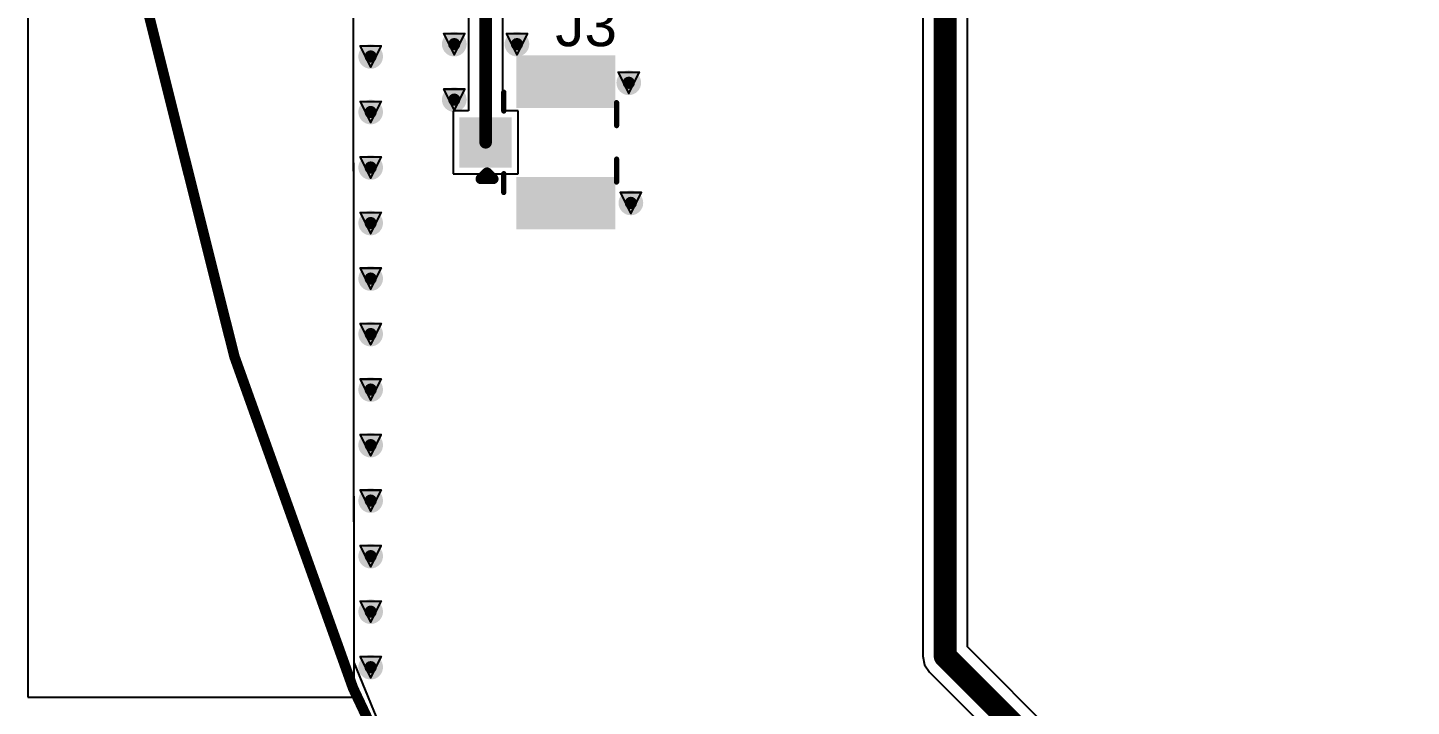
# Model space of a CAD drawing. Header units: inches. Extents: x -89 to 427, y -87 to 99.
# Drawn here: x -88.58 to -54.94, y -33.85 to -17.35 of the extents above; entities that cross this region are included whole.
import ezdxf

# ---------------------------------------------------------------- set-up
doc = ezdxf.new("R2010")
doc.units = ezdxf.units.IN
for name, color, linetype in [('Board_Outline', 56, 'Continuous'), ('Bottom Layer', 5, 'Continuous'), ('Drill Drawing', 1, 'Continuous'), ('Multi-Layer', 9, 'Continuous'), ('Top Layer', 1, 'Continuous'), ('Top Overlay', 2, 'Continuous'), ('Top Paste', 8, 'Continuous'), ('Top Solder', 216, 'Continuous'), ('Via Holes', 16, 'Continuous')]:
    doc.layers.add(name, color=color, linetype=linetype)
doc.styles.add('Arial', font='', dxfattribs={"height": 0.2})
doc.styles.get('Arial').set_extended_font_data('Arial')

msp = doc.modelspace()

# ---------------------------------------------------------------- hatches: boundary and pattern name
at = {"layer": 'Bottom Layer'}
h = msp.add_hatch(color=5, dxfattribs=at)
edge = h.paths.add_edge_path()
edge.add_arc((-78.207, -17.755), 0.3, 0, 360)
h = msp.add_hatch(color=5, dxfattribs=at)
edge = h.paths.add_edge_path()
edge.add_arc((-76.683, -17.755), 0.3, 0, 360)
h = msp.add_hatch(color=5, dxfattribs=at)
edge = h.paths.add_edge_path()
edge.add_arc((-80.239, -18.055), 0.3, 0, 360)
h = msp.add_hatch(color=5, dxfattribs=at)
edge = h.paths.add_edge_path()
edge.add_arc((-73.965, -18.694), 0.3, 0, 360)
h = msp.add_hatch(color=5, dxfattribs=at)
edge = h.paths.add_edge_path()
edge.add_arc((-78.207, -19.104), 0.3, 0, 360)
h = msp.add_hatch(color=5, dxfattribs=at)
edge = h.paths.add_edge_path()
edge.add_arc((-80.239, -19.405), 0.3, 0, 360)
h = msp.add_hatch(color=5, dxfattribs=at)
edge = h.paths.add_edge_path()
edge.add_arc((-80.239, -20.754), 0.3, 0, 360)
h = msp.add_hatch(color=5, dxfattribs=at)
edge = h.paths.add_edge_path()
edge.add_arc((-73.914, -21.615), 0.3, 0, 360)
h = msp.add_hatch(color=5, dxfattribs=at)
edge = h.paths.add_edge_path()
edge.add_arc((-80.239, -22.104), 0.3, 0, 360)
h = msp.add_hatch(color=5, dxfattribs=at)
edge = h.paths.add_edge_path()
edge.add_arc((-80.239, -23.454), 0.3, 0, 360)
h = msp.add_hatch(color=5, dxfattribs=at)
edge = h.paths.add_edge_path()
edge.add_arc((-80.239, -24.803), 0.3, 0, 360)
h = msp.add_hatch(color=5, dxfattribs=at)
edge = h.paths.add_edge_path()
edge.add_arc((-80.239, -26.153), 0.3, 0, 360)
h = msp.add_hatch(color=5, dxfattribs=at)
edge = h.paths.add_edge_path()
edge.add_arc((-80.239, -27.503), 0.3, 0, 360)
h = msp.add_hatch(color=5, dxfattribs=at)
edge = h.paths.add_edge_path()
edge.add_arc((-80.239, -28.852), 0.3, 0, 360)
h = msp.add_hatch(color=5, dxfattribs=at)
edge = h.paths.add_edge_path()
edge.add_arc((-80.239, -30.202), 0.3, 0, 360)
h = msp.add_hatch(color=5, dxfattribs=at)
edge = h.paths.add_edge_path()
edge.add_arc((-80.239, -31.552), 0.3, 0, 360)
h = msp.add_hatch(color=5, dxfattribs=at)
edge = h.paths.add_edge_path()
edge.add_arc((-80.239, -32.901), 0.3, 0, 360)
at = {"layer": 'Top Layer'}
h = msp.add_hatch(color=1, dxfattribs=at)
edge = h.paths.add_edge_path()
edge.add_arc((-78.207, -17.755), 0.3, 0, 360)
h = msp.add_hatch(color=1, dxfattribs=at)
edge = h.paths.add_edge_path()
edge.add_arc((-76.683, -17.755), 0.3, 0, 360)
h = msp.add_hatch(color=1, dxfattribs=at)
edge = h.paths.add_edge_path()
edge.add_arc((-80.239, -18.055), 0.3, 0, 360)
for points in [[(-74.396, -18.132), (-74.396, -19.202), (-76.596, -19.202), (-76.596, -18.132)], [(-76.91, -19.632), (-76.91, -20.652), (-77.98, -20.652), (-77.98, -19.632)], [(-74.396, -21.082), (-74.396, -22.152), (-76.596, -22.152), (-76.596, -21.082)]]:
    msp.add_hatch(color=1, dxfattribs=at).paths.add_polyline_path(points)
h = msp.add_hatch(color=1, dxfattribs=at)
edge = h.paths.add_edge_path()
edge.add_arc((-73.965, -18.694), 0.3, 0, 360)
h = msp.add_hatch(color=1, dxfattribs=at)
edge = h.paths.add_edge_path()
edge.add_arc((-78.207, -19.104), 0.3, 0, 360)
h = msp.add_hatch(color=1, dxfattribs=at)
edge = h.paths.add_edge_path()
edge.add_arc((-80.239, -19.405), 0.3, 0, 360)
h = msp.add_hatch(color=1, dxfattribs=at)
edge = h.paths.add_edge_path()
edge.add_arc((-80.239, -20.754), 0.3, 0, 360)
h = msp.add_hatch(color=1, dxfattribs=at)
edge = h.paths.add_edge_path()
edge.add_arc((-73.914, -21.615), 0.3, 0, 360)
h = msp.add_hatch(color=1, dxfattribs=at)
edge = h.paths.add_edge_path()
edge.add_arc((-80.239, -22.104), 0.3, 0, 360)
h = msp.add_hatch(color=1, dxfattribs=at)
edge = h.paths.add_edge_path()
edge.add_arc((-80.239, -23.454), 0.3, 0, 360)
h = msp.add_hatch(color=1, dxfattribs=at)
edge = h.paths.add_edge_path()
edge.add_arc((-80.239, -24.803), 0.3, 0, 360)
h = msp.add_hatch(color=1, dxfattribs=at)
edge = h.paths.add_edge_path()
edge.add_arc((-80.239, -26.153), 0.3, 0, 360)
h = msp.add_hatch(color=1, dxfattribs=at)
edge = h.paths.add_edge_path()
edge.add_arc((-80.239, -27.503), 0.3, 0, 360)
h = msp.add_hatch(color=1, dxfattribs=at)
edge = h.paths.add_edge_path()
edge.add_arc((-80.239, -28.852), 0.3, 0, 360)
h = msp.add_hatch(color=1, dxfattribs=at)
edge = h.paths.add_edge_path()
edge.add_arc((-80.239, -30.202), 0.3, 0, 360)
h = msp.add_hatch(color=1, dxfattribs=at)
edge = h.paths.add_edge_path()
edge.add_arc((-80.239, -31.552), 0.3, 0, 360)
h = msp.add_hatch(color=1, dxfattribs=at)
edge = h.paths.add_edge_path()
edge.add_arc((-80.239, -32.901), 0.3, 0, 360)
at = {"layer": 'Top Paste'}
for points in [[(-74.396, -18.132), (-74.396, -19.202), (-76.596, -19.202), (-76.596, -18.132)], [(-76.91, -19.632), (-76.91, -20.652), (-77.98, -20.652), (-77.98, -19.632)], [(-74.396, -21.082), (-74.396, -22.152), (-76.596, -22.152), (-76.596, -21.082)]]:
    msp.add_hatch(color=8, dxfattribs=at).paths.add_polyline_path(points)
at = {"layer": 'Top Solder'}
for points in [[(-74.295, -18.031), (-74.295, -19.304), (-76.698, -19.304), (-76.698, -18.031)], [(-76.808, -19.531), (-76.808, -20.754), (-78.081, -20.754), (-78.081, -19.531)], [(-74.295, -20.981), (-74.295, -22.254), (-76.698, -22.254), (-76.698, -20.981)]]:
    msp.add_hatch(color=216, dxfattribs=at).paths.add_polyline_path(points)
at = {"layer": 'Via Holes'}
h = msp.add_hatch(color=7, dxfattribs=at)
edge = h.paths.add_edge_path()
edge.add_arc((-78.207, -17.755), 0.15, 0, 360)
h = msp.add_hatch(color=7, dxfattribs=at)
edge = h.paths.add_edge_path()
edge.add_arc((-76.683, -17.755), 0.15, 0, 360)
h = msp.add_hatch(color=7, dxfattribs=at)
edge = h.paths.add_edge_path()
edge.add_arc((-80.239, -18.055), 0.15, 0, 360)
h = msp.add_hatch(color=7, dxfattribs=at)
edge = h.paths.add_edge_path()
edge.add_arc((-73.965, -18.694), 0.15, 0, 360)
h = msp.add_hatch(color=7, dxfattribs=at)
edge = h.paths.add_edge_path()
edge.add_arc((-78.207, -19.104), 0.15, 0, 360)
h = msp.add_hatch(color=7, dxfattribs=at)
edge = h.paths.add_edge_path()
edge.add_arc((-80.239, -19.405), 0.15, 0, 360)
h = msp.add_hatch(color=7, dxfattribs=at)
edge = h.paths.add_edge_path()
edge.add_arc((-80.239, -20.754), 0.15, 0, 360)
h = msp.add_hatch(color=7, dxfattribs=at)
edge = h.paths.add_edge_path()
edge.add_arc((-73.914, -21.615), 0.15, 0, 360)
h = msp.add_hatch(color=7, dxfattribs=at)
edge = h.paths.add_edge_path()
edge.add_arc((-80.239, -22.104), 0.15, 0, 360)
h = msp.add_hatch(color=7, dxfattribs=at)
edge = h.paths.add_edge_path()
edge.add_arc((-80.239, -23.454), 0.15, 0, 360)
h = msp.add_hatch(color=7, dxfattribs=at)
edge = h.paths.add_edge_path()
edge.add_arc((-80.239, -24.803), 0.15, 0, 360)
h = msp.add_hatch(color=7, dxfattribs=at)
edge = h.paths.add_edge_path()
edge.add_arc((-80.239, -26.153), 0.15, 0, 360)
h = msp.add_hatch(color=7, dxfattribs=at)
edge = h.paths.add_edge_path()
edge.add_arc((-80.239, -27.503), 0.15, 0, 360)
h = msp.add_hatch(color=7, dxfattribs=at)
edge = h.paths.add_edge_path()
edge.add_arc((-80.239, -28.852), 0.15, 0, 360)
h = msp.add_hatch(color=7, dxfattribs=at)
edge = h.paths.add_edge_path()
edge.add_arc((-80.239, -30.202), 0.15, 0, 360)
h = msp.add_hatch(color=7, dxfattribs=at)
edge = h.paths.add_edge_path()
edge.add_arc((-80.239, -31.552), 0.15, 0, 360)
h = msp.add_hatch(color=7, dxfattribs=at)
edge = h.paths.add_edge_path()
edge.add_arc((-80.239, -32.901), 0.15, 0, 360)

# ---------------------------------------------------------------- linework, layer by layer
at = {"layer": 'Board_Outline', "const_width": 0.254}
msp.add_lwpolyline([(87.312, 0, 1), (-87.312, 0, 1)], format="xyb", close=True, dxfattribs=at)
at = {"layer": 'Bottom Layer'}
for p, q in [((-80.644, -32.791), (-80.698, 32.66)), ((-65.73, -32.409), (-65.73, -11.425)), ((-66.817, -12.769), (-66.817, -32.634)), ((-58.373, -39.766), (-65.73, -32.409)), ((-79.882, -34.63), (-80.644, -32.791)), ((-66.817, -32.634), (-66.776, -32.842)), ((-66.776, -32.842), (-66.658, -33.019)), ((-66.658, -33.019), (-58.982, -40.694))]:
    msp.add_line(p, q, dxfattribs=at)
at = {"layer": 'Bottom Layer', "const_width": 0.559}
for points in [[(-66.273, -32.634), (-66.273, -11.29)], [(-66.273, -32.634), (-58.598, -40.31)]]:
    msp.add_lwpolyline(points, dxfattribs=at)
at = {"layer": 'Bottom Layer', "const_width": 0.279}
msp.add_lwpolyline([(-66.413, -32.634, 1), (-66.134, -32.634, 1)], format="xyb", close=True, dxfattribs=at)
msp.add_lwpolyline([(-66.413, -32.634, 1), (-66.134, -32.634, 1)], format="xyb", close=True, dxfattribs=at)
at = {"layer": 'Drill Drawing', "const_width": 0.0508}
for points in [[(-78.461, -17.501), (-77.953, -17.501)], [(-78.461, -17.501), (-78.207, -18.009)], [(-78.207, -18.009), (-77.953, -17.501)], [(-76.937, -17.501), (-76.429, -17.501)], [(-76.937, -17.501), (-76.683, -18.009)], [(-76.683, -18.009), (-76.429, -17.501)], [(-80.493, -17.801), (-79.985, -17.801)], [(-80.493, -17.801), (-80.239, -18.309)], [(-80.239, -18.309), (-79.985, -17.801)], [(-74.219, -18.44), (-73.711, -18.44)], [(-74.219, -18.44), (-73.965, -18.948)], [(-73.965, -18.948), (-73.711, -18.44)], [(-78.461, -18.85), (-77.953, -18.85)], [(-78.461, -18.85), (-78.207, -19.358)], [(-78.207, -19.358), (-77.953, -18.85)], [(-80.493, -19.151), (-79.985, -19.151)], [(-80.493, -19.151), (-80.239, -19.659)], [(-80.239, -19.659), (-79.985, -19.151)], [(-80.493, -20.5), (-79.985, -20.5)], [(-80.493, -20.5), (-80.239, -21.008)], [(-80.239, -21.008), (-79.985, -20.5)], [(-74.168, -21.361), (-73.66, -21.361)], [(-74.168, -21.361), (-73.914, -21.869)], [(-73.914, -21.869), (-73.66, -21.361)], [(-80.493, -21.85), (-79.985, -21.85)], [(-80.493, -21.85), (-80.239, -22.358)], [(-80.239, -22.358), (-79.985, -21.85)], [(-80.493, -23.2), (-79.985, -23.2)], [(-80.493, -23.2), (-80.239, -23.708)], [(-80.239, -23.708), (-79.985, -23.2)], [(-80.493, -24.549), (-79.985, -24.549)], [(-80.493, -24.549), (-80.239, -25.057)], [(-80.239, -25.057), (-79.985, -24.549)], [(-80.493, -25.899), (-79.985, -25.899)], [(-80.493, -25.899), (-80.239, -26.407)], [(-80.239, -26.407), (-79.985, -25.899)], [(-80.493, -27.249), (-79.985, -27.249)], [(-80.493, -27.249), (-80.239, -27.757)], [(-80.239, -27.757), (-79.985, -27.249)], [(-80.493, -28.598), (-79.985, -28.598)], [(-80.493, -28.598), (-80.239, -29.106)], [(-80.239, -29.106), (-79.985, -28.598)], [(-80.493, -29.948), (-79.985, -29.948)], [(-80.493, -29.948), (-80.239, -30.456)], [(-80.239, -30.456), (-79.985, -29.948)], [(-80.493, -31.298), (-79.985, -31.298)], [(-80.493, -31.298), (-80.239, -31.806)], [(-80.239, -31.806), (-79.985, -31.298)], [(-80.493, -32.647), (-79.985, -32.647)], [(-80.493, -32.647), (-80.239, -33.155)], [(-80.239, -33.155), (-79.985, -32.647)]]:
    msp.add_lwpolyline(points, dxfattribs=at)
at = {"layer": 'Drill Drawing', "const_width": 0.0254}
for points in [[(-78.473, -17.501, 1), (-78.448, -17.501, 1)], [(-78.473, -17.501, 1), (-78.448, -17.501, 1)], [(-77.965, -17.501, 1), (-77.94, -17.501, 1)], [(-77.965, -17.501, 1), (-77.94, -17.501, 1)], [(-76.949, -17.501, 1), (-76.924, -17.501, 1)], [(-76.949, -17.501, 1), (-76.924, -17.501, 1)], [(-76.441, -17.501, 1), (-76.416, -17.501, 1)], [(-76.441, -17.501, 1), (-76.416, -17.501, 1)], [(-80.505, -17.801, 1), (-80.48, -17.801, 1)], [(-80.505, -17.801, 1), (-80.48, -17.801, 1)], [(-79.997, -17.801, 1), (-79.972, -17.801, 1)], [(-79.997, -17.801, 1), (-79.972, -17.801, 1)], [(-78.219, -18.009, 1), (-78.194, -18.009, 1)], [(-78.219, -18.009, 1), (-78.194, -18.009, 1)], [(-76.695, -18.009, 1), (-76.67, -18.009, 1)], [(-76.695, -18.009, 1), (-76.67, -18.009, 1)], [(-80.251, -18.309, 1), (-80.226, -18.309, 1)], [(-80.251, -18.309, 1), (-80.226, -18.309, 1)], [(-74.231, -18.44, 1), (-74.206, -18.44, 1)], [(-74.231, -18.44, 1), (-74.206, -18.44, 1)], [(-73.723, -18.44, 1), (-73.698, -18.44, 1)], [(-73.723, -18.44, 1), (-73.698, -18.44, 1)], [(-78.473, -18.85, 1), (-78.448, -18.85, 1)], [(-78.473, -18.85, 1), (-78.448, -18.85, 1)], [(-77.965, -18.85, 1), (-77.94, -18.85, 1)], [(-77.965, -18.85, 1), (-77.94, -18.85, 1)], [(-80.505, -19.151, 1), (-80.48, -19.151, 1)], [(-80.505, -19.151, 1), (-80.48, -19.151, 1)], [(-79.997, -19.151, 1), (-79.972, -19.151, 1)], [(-79.997, -19.151, 1), (-79.972, -19.151, 1)], [(-73.977, -18.948, 1), (-73.952, -18.948, 1)], [(-73.977, -18.948, 1), (-73.952, -18.948, 1)], [(-78.219, -19.358, 1), (-78.194, -19.358, 1)], [(-78.219, -19.358, 1), (-78.194, -19.358, 1)], [(-80.251, -19.659, 1), (-80.226, -19.659, 1)], [(-80.251, -19.659, 1), (-80.226, -19.659, 1)], [(-80.505, -20.5, 1), (-80.48, -20.5, 1)], [(-80.505, -20.5, 1), (-80.48, -20.5, 1)], [(-79.997, -20.5, 1), (-79.972, -20.5, 1)], [(-79.997, -20.5, 1), (-79.972, -20.5, 1)], [(-80.251, -21.008, 1), (-80.226, -21.008, 1)], [(-80.251, -21.008, 1), (-80.226, -21.008, 1)], [(-74.181, -21.361, 1), (-74.155, -21.361, 1)], [(-74.181, -21.361, 1), (-74.155, -21.361, 1)], [(-73.673, -21.361, 1), (-73.647, -21.361, 1)], [(-73.673, -21.361, 1), (-73.647, -21.361, 1)], [(-80.505, -21.85, 1), (-80.48, -21.85, 1)], [(-80.505, -21.85, 1), (-80.48, -21.85, 1)], [(-79.997, -21.85, 1), (-79.972, -21.85, 1)], [(-79.997, -21.85, 1), (-79.972, -21.85, 1)], [(-73.927, -21.869, 1), (-73.901, -21.869, 1)], [(-73.927, -21.869, 1), (-73.901, -21.869, 1)], [(-80.251, -22.358, 1), (-80.226, -22.358, 1)], [(-80.251, -22.358, 1), (-80.226, -22.358, 1)], [(-80.505, -23.2, 1), (-80.48, -23.2, 1)], [(-80.505, -23.2, 1), (-80.48, -23.2, 1)], [(-79.997, -23.2, 1), (-79.972, -23.2, 1)], [(-79.997, -23.2, 1), (-79.972, -23.2, 1)], [(-80.251, -23.708, 1), (-80.226, -23.708, 1)], [(-80.251, -23.708, 1), (-80.226, -23.708, 1)], [(-80.505, -24.549, 1), (-80.48, -24.549, 1)], [(-80.505, -24.549, 1), (-80.48, -24.549, 1)], [(-79.997, -24.549, 1), (-79.972, -24.549, 1)], [(-79.997, -24.549, 1), (-79.972, -24.549, 1)], [(-80.251, -25.057, 1), (-80.226, -25.057, 1)], [(-80.251, -25.057, 1), (-80.226, -25.057, 1)], [(-80.505, -25.899, 1), (-80.48, -25.899, 1)], [(-80.505, -25.899, 1), (-80.48, -25.899, 1)], [(-79.997, -25.899, 1), (-79.972, -25.899, 1)], [(-79.997, -25.899, 1), (-79.972, -25.899, 1)], [(-80.251, -26.407, 1), (-80.226, -26.407, 1)], [(-80.251, -26.407, 1), (-80.226, -26.407, 1)], [(-80.505, -27.249, 1), (-80.48, -27.249, 1)], [(-80.505, -27.249, 1), (-80.48, -27.249, 1)], [(-79.997, -27.249, 1), (-79.972, -27.249, 1)], [(-79.997, -27.249, 1), (-79.972, -27.249, 1)], [(-80.251, -27.757, 1), (-80.226, -27.757, 1)], [(-80.251, -27.757, 1), (-80.226, -27.757, 1)], [(-80.505, -28.598, 1), (-80.48, -28.598, 1)], [(-80.505, -28.598, 1), (-80.48, -28.598, 1)], [(-79.997, -28.598, 1), (-79.972, -28.598, 1)], [(-79.997, -28.598, 1), (-79.972, -28.598, 1)], [(-80.251, -29.106, 1), (-80.226, -29.106, 1)], [(-80.251, -29.106, 1), (-80.226, -29.106, 1)], [(-80.505, -29.948, 1), (-80.48, -29.948, 1)], [(-80.505, -29.948, 1), (-80.48, -29.948, 1)], [(-79.997, -29.948, 1), (-79.972, -29.948, 1)], [(-79.997, -29.948, 1), (-79.972, -29.948, 1)], [(-80.251, -30.456, 1), (-80.226, -30.456, 1)], [(-80.251, -30.456, 1), (-80.226, -30.456, 1)], [(-80.505, -31.298, 1), (-80.48, -31.298, 1)], [(-80.505, -31.298, 1), (-80.48, -31.298, 1)], [(-79.997, -31.298, 1), (-79.972, -31.298, 1)], [(-79.997, -31.298, 1), (-79.972, -31.298, 1)], [(-80.251, -31.806, 1), (-80.226, -31.806, 1)], [(-80.251, -31.806, 1), (-80.226, -31.806, 1)], [(-80.505, -32.647, 1), (-80.48, -32.647, 1)], [(-80.505, -32.647, 1), (-80.48, -32.647, 1)], [(-79.997, -32.647, 1), (-79.972, -32.647, 1)], [(-79.997, -32.647, 1), (-79.972, -32.647, 1)], [(-80.251, -33.155, 1), (-80.226, -33.155, 1)], [(-80.251, -33.155, 1), (-80.226, -33.155, 1)]]:
    msp.add_lwpolyline(points, format="xyb", close=True, dxfattribs=at)
at = {"layer": 'Multi-Layer'}
for p, q in [((-88.57, 33.401), (-88.576, -33.63)), ((-80.643, -33.63), (-80.698, 33.401)), ((-88.576, -33.63), (-80.643, -33.63))]:
    msp.add_line(p, q, dxfattribs=at)
at = {"layer": 'Top Layer'}
for p, q in [((-80.644, -32.791), (-80.663, -9.089)), ((-77.859, -9.55), (-77.859, -19.378)), ((-77.03, -19.378), (-77.03, -9.55)), ((-77.859, -19.378), (-78.234, -19.378)), ((-78.234, -19.378), (-78.234, -20.906)), ((-76.656, -19.378), (-77.03, -19.378)), ((-76.656, -20.906), (-76.656, -19.378)), ((-78.234, -20.906), (-76.656, -20.906)), ((-79.882, -34.63), (-80.644, -32.791))]:
    msp.add_line(p, q, dxfattribs=at)
at = {"layer": 'Top Layer', "const_width": 0.305}
msp.add_lwpolyline([(-77.445, -20.142), (-77.445, -9.068)], dxfattribs=at)
at = {"layer": 'Top Layer', "const_width": 0.152}
msp.add_lwpolyline([(-77.521, -20.142, 1), (-77.368, -20.142, 1)], format="xyb", close=True, dxfattribs=at)
at = {"layer": 'Top Overlay'}
for points, const_width in [([(-77.004, -19.38), (-77.004, -18.923)], 0.127), ([(-74.261, -19.736), (-74.261, -19.177)], 0.127), ([(-74.261, -21.107), (-74.261, -20.549)], 0.127), ([(-77.563, -21.031), (-77.41, -20.879)], 0.254), ([(-77.41, -20.879), (-77.258, -21.031)], 0.254), ([(-77.004, -21.361), (-77.004, -20.904)], 0.127), ([(-77.563, -21.031), (-77.258, -21.031)], 0.254)]:
    msp.add_lwpolyline(points, dxfattribs=dict(at, const_width=const_width))
for points, const_width in [([(-77.036, -18.923, 1), (-76.972, -18.923, 1)], 0.0635), ([(-74.292, -19.177, 1), (-74.229, -19.177, 1)], 0.0635), ([(-77.036, -19.38, 1), (-76.972, -19.38, 1)], 0.0635), ([(-74.292, -19.736, 1), (-74.229, -19.736, 1)], 0.0635), ([(-74.292, -20.549, 1), (-74.229, -20.549, 1)], 0.0635), ([(-77.474, -20.879, 1), (-77.347, -20.879, 1)], 0.127), ([(-77.474, -20.879, 1), (-77.347, -20.879, 1)], 0.127), ([(-77.036, -20.904, 1), (-76.972, -20.904, 1)], 0.0635), ([(-77.626, -21.031, 1), (-77.499, -21.031, 1)], 0.127), ([(-77.626, -21.031, 1), (-77.499, -21.031, 1)], 0.127), ([(-77.321, -21.031, 1), (-77.194, -21.031, 1)], 0.127), ([(-77.321, -21.031, 1), (-77.194, -21.031, 1)], 0.127), ([(-74.292, -21.107, 1), (-74.229, -21.107, 1)], 0.0635), ([(-77.036, -21.361, 1), (-76.972, -21.361, 1)], 0.0635)]:
    msp.add_lwpolyline(points, format="xyb", close=True, dxfattribs=dict(at, const_width=const_width))

# ---------------------------------------------------------------- texts
at = {"layer": 'Top Overlay', "style": 'Arial'}
msp.add_text('J3', height=1.016, dxfattribs=at).set_placement((-75.751, -17.805))

doc.saveas('drawing.dxf')
